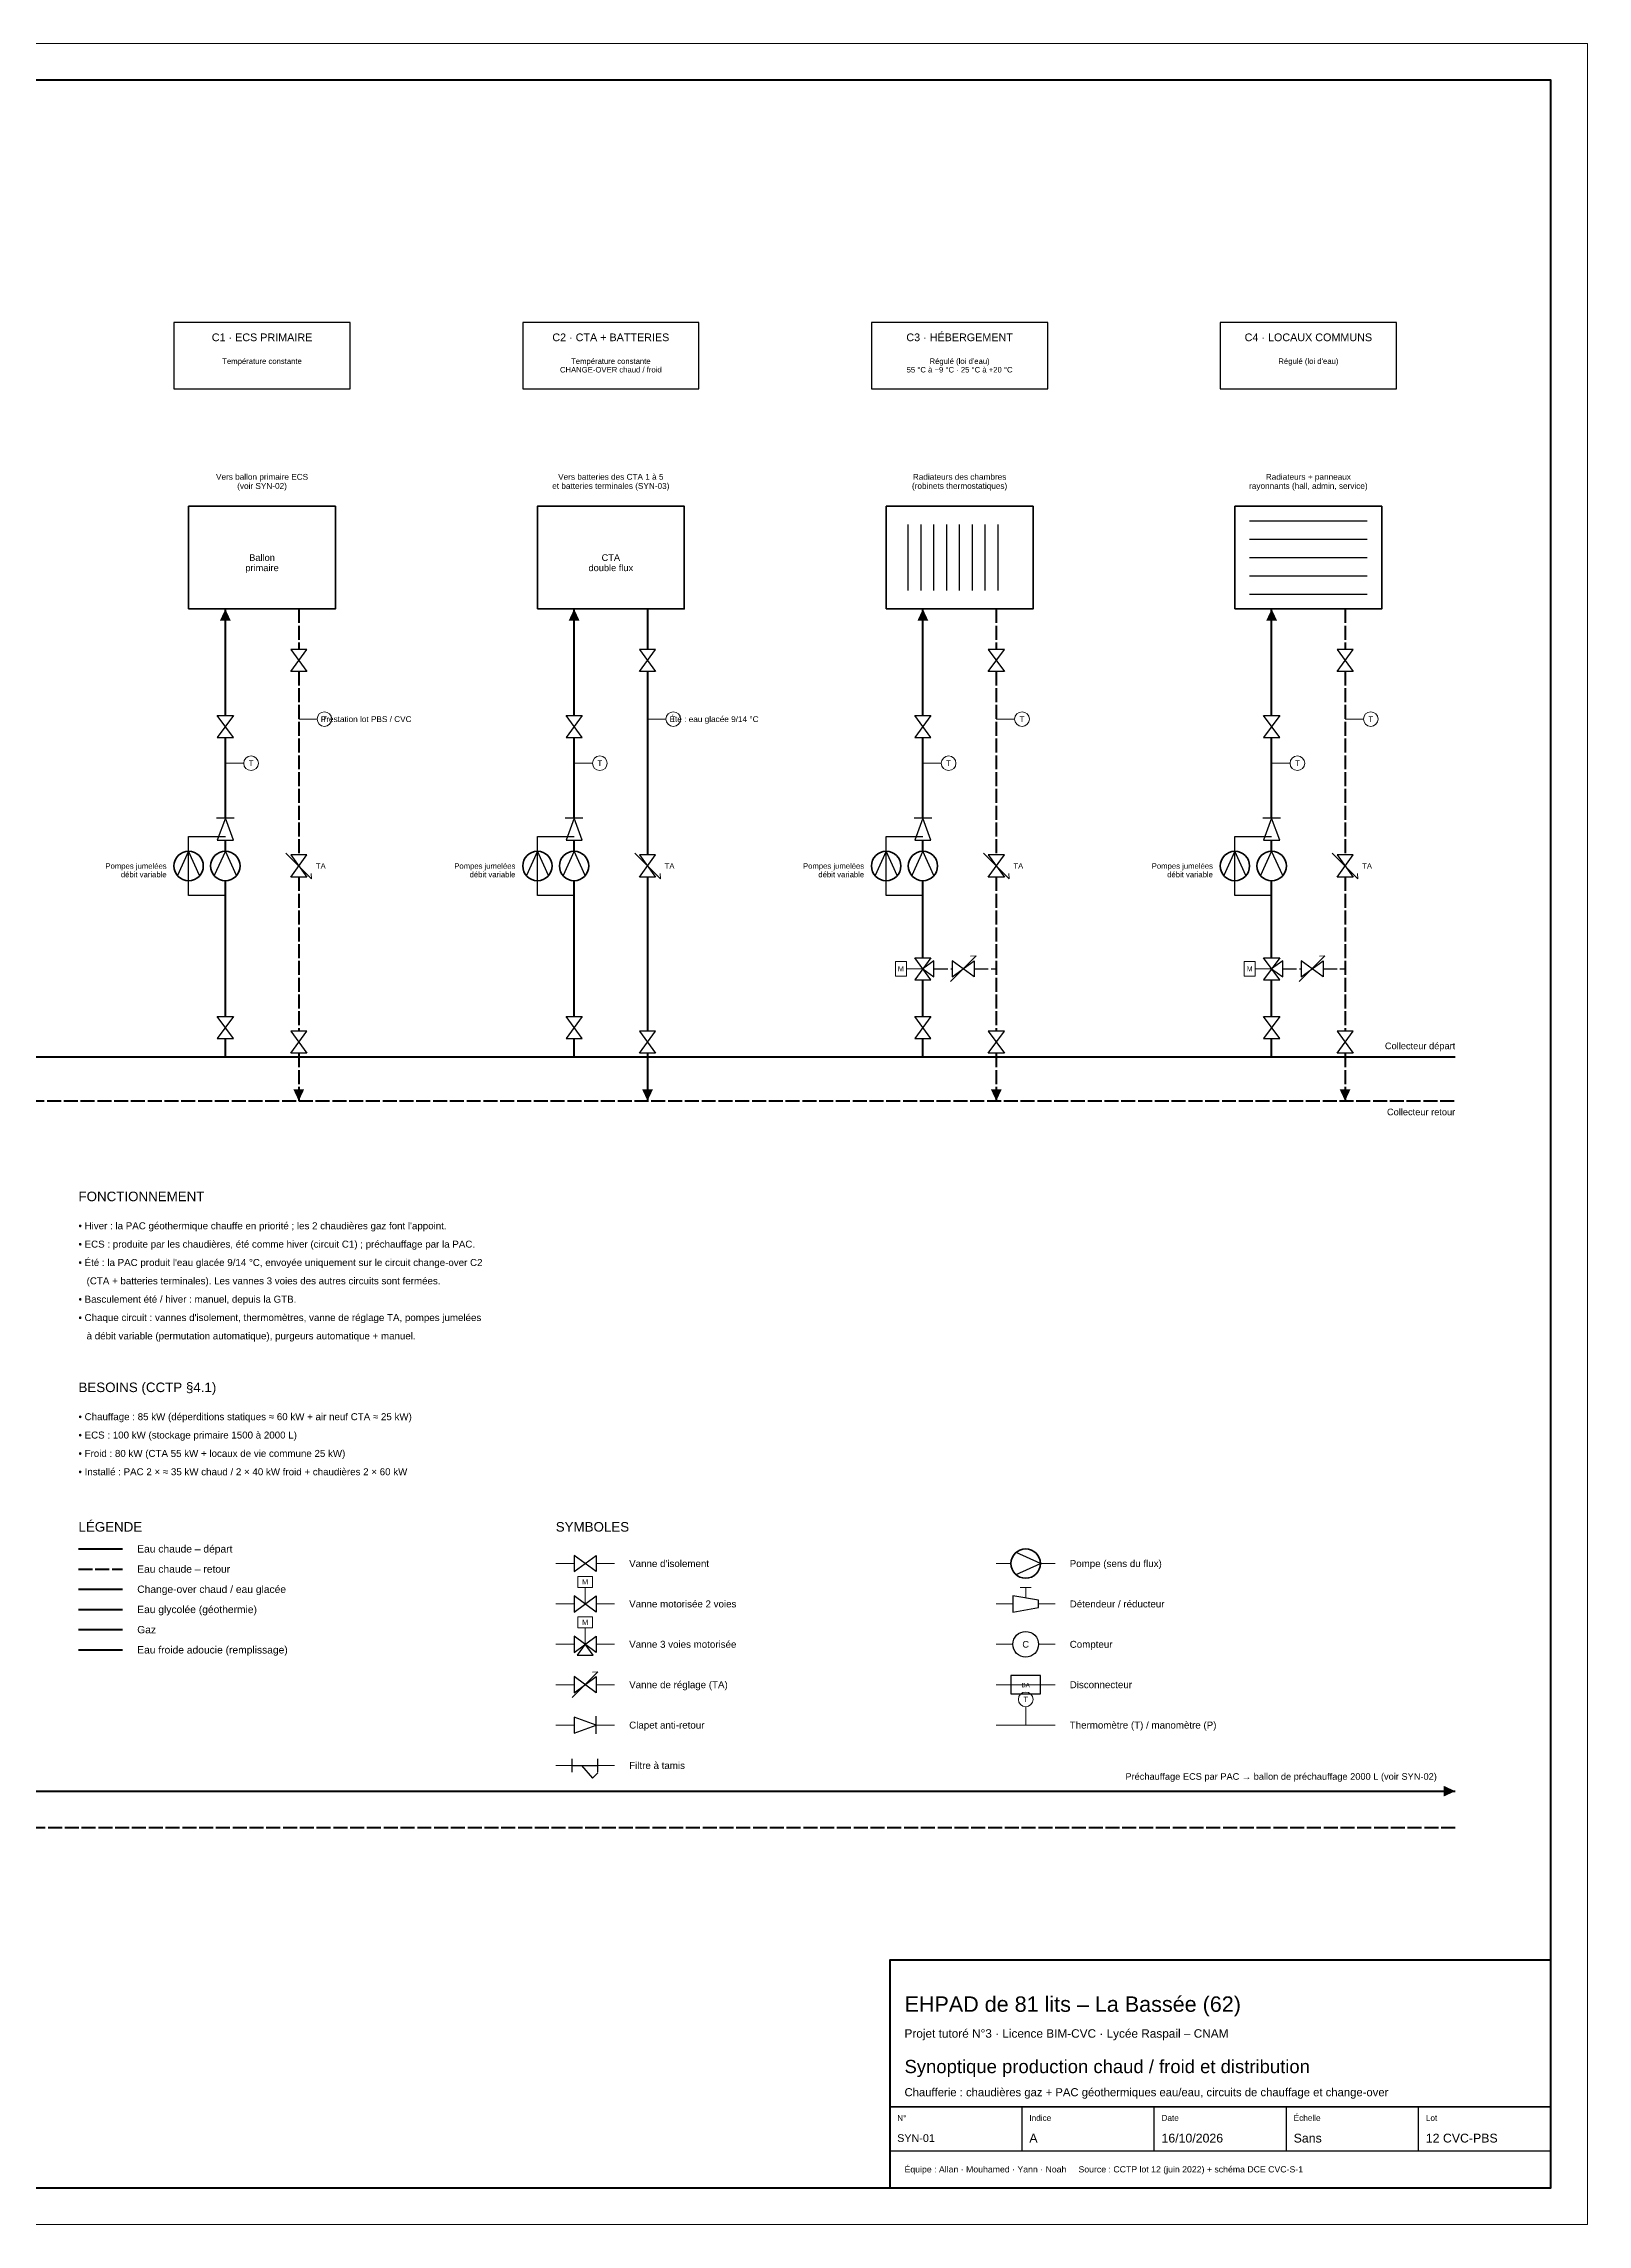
# Model space of a CAD drawing. Header units: millimetres. Extents: x 0 to 841, y 0 to 594.
# Drawn here: x 420 to 841, y 0 to 594 of the extents above; entities that cross this region are included whole.
import ezdxf
from ezdxf.enums import TextEntityAlignment as Align

# ---------------------------------------------------------------- set-up
doc = ezdxf.new("R2010")
doc.units = ezdxf.units.MM
doc.header["$LTSCALE"] = 3
doc.linetypes.add('DASHED', pattern=[1.524, 1.27, -0.254])
for name, color, linetype in [('CADRE', 7, 'Continuous'), ('CVC-ACCESSOIRE', 6, 'Continuous'), ('CVC-CH-ALLER', 1, 'Continuous'), ('CVC-CH-RETOUR', 5, 'DASHED'), ('CVC-EG-CHANGEOVER', 4, 'Continuous'), ('CVC-EQUIPEMENT', 7, 'Continuous'), ('CVC-GAZ', 2, 'Continuous'), ('CVC-GLYCOL', 3, 'Continuous'), ('CVC-TEXTE', 7, 'Continuous'), ('CVC-TEXTE-PUISS', 4, 'Continuous'), ('PBS-EF', 150, 'Continuous')]:
    doc.layers.add(name, color=color, linetype=linetype)
doc.styles.get("Standard").update_dxf_attribs({"font": 'arial.ttf'})

msp = doc.modelspace()

# ---------------------------------------------------------------- linework, layer by layer
at = {"layer": 'CADRE', "lineweight": 18}
msp.add_lwpolyline([(0, 0), (841, 0), (841, 594), (0, 594), (0, 0)], dxfattribs=at)
at = {"layer": 'CADRE', "lineweight": 70}
msp.add_lwpolyline([(10, 10), (831, 10), (831, 584), (10, 584), (10, 10)], dxfattribs=at)
at = {"layer": 'CADRE', "lineweight": 50}
msp.add_lwpolyline([(651, 10), (831, 10), (831, 72), (651, 72), (651, 10)], dxfattribs=at)
at = {"layer": 'CADRE', "lineweight": 35}
msp.add_lwpolyline([(651, 32), (831, 32)], dxfattribs=at)
at = {"layer": 'CADRE', "lineweight": 25}
for points in [[(687, 20), (687, 32)], [(723, 20), (723, 32)], [(759, 20), (759, 32)], [(795, 20), (795, 32)], [(651, 20), (831, 20)]]:
    msp.add_lwpolyline(points, dxfattribs=at)
at = {"layer": 'CVC-ACCESSOIRE', "lineweight": 25}
for points in [[(487.8, 429), (492.2, 423), (487.8, 423), (492.2, 429), (487.8, 429)], [(582.8, 429), (587.2, 423), (582.8, 423), (587.2, 429), (582.8, 429)], [(677.8, 429), (682.2, 423), (677.8, 423), (682.2, 429), (677.8, 429)], [(772.8, 429), (777.2, 423), (772.8, 423), (777.2, 429), (772.8, 429)], [(472.2, 405), (467.8, 411), (472.2, 411), (467.8, 405), (472.2, 405)], [(567.2, 405), (562.8, 411), (567.2, 411), (562.8, 405), (567.2, 405)], [(662.2, 405), (657.8, 411), (662.2, 411), (657.8, 405), (662.2, 405)], [(757.2, 405), (752.8, 411), (757.2, 411), (752.8, 405), (757.2, 405)], [(472.4, 383), (467.6, 383)], [(472.2, 377), (470, 383), (467.8, 377), (472.2, 377)], [(567.4, 383), (562.6, 383)], [(567.2, 377), (565, 383), (562.8, 377), (567.2, 377)], [(662.4, 383), (657.6, 383)], [(662.2, 377), (660, 383), (657.8, 377), (662.2, 377)], [(757.4, 383), (752.6, 383)], [(757.2, 377), (755, 383), (752.8, 377), (757.2, 377)], [(463, 367.4), (460, 374), (457, 367.4)], [(473, 367.4), (470, 374), (467, 367.4)], [(487.8, 373), (492.2, 367), (487.8, 367), (492.2, 373), (487.8, 373)], [(558, 367.4), (555, 374), (552, 367.4)], [(568, 367.4), (565, 374), (562, 367.4)], [(582.8, 373), (587.2, 367), (582.8, 367), (587.2, 373), (582.8, 373)], [(653, 367.4), (650, 374), (647, 367.4)], [(663, 367.4), (660, 374), (657, 367.4)], [(677.8, 373), (682.2, 367), (677.8, 367), (682.2, 373), (677.8, 373)], [(748, 367.4), (745, 374), (742, 367.4)], [(758, 367.4), (755, 374), (752, 367.4)], [(772.8, 373), (777.2, 367), (772.8, 367), (777.2, 373), (772.8, 373)], [(662.2, 339), (657.8, 345), (662.2, 345), (657.8, 339), (662.2, 339)], [(757.2, 339), (752.8, 345), (757.2, 345), (752.8, 339), (757.2, 339)], [(660, 342), (663, 339.8), (663, 344.2), (660, 342)], [(668, 339.8), (674, 344.2), (674, 339.8), (668, 344.2), (668, 339.8)], [(755, 342), (758, 339.8), (758, 344.2), (755, 342)], [(763, 339.8), (769, 344.2), (769, 339.8), (763, 344.2), (763, 339.8)], [(472.2, 323), (467.8, 329), (472.2, 329), (467.8, 323), (472.2, 323)], [(567.2, 323), (562.8, 329), (567.2, 329), (562.8, 323), (567.2, 323)], [(662.2, 323), (657.8, 329), (662.2, 329), (657.8, 323), (662.2, 323)], [(757.2, 323), (752.8, 329), (757.2, 329), (752.8, 323), (757.2, 323)], [(487.8, 325), (492.2, 319), (487.8, 319), (492.2, 325), (487.8, 325)], [(582.8, 325), (587.2, 319), (582.8, 319), (587.2, 325), (582.8, 325)], [(677.8, 325), (682.2, 319), (677.8, 319), (682.2, 325), (677.8, 325)], [(772.8, 325), (777.2, 319), (772.8, 319), (777.2, 325), (772.8, 325)], [(565, 177.8), (571, 182.2), (571, 177.8), (565, 182.2), (565, 177.8)], [(685.4, 177), (692, 180), (685.4, 183)], [(565, 166.8), (571, 171.2), (571, 166.8), (565, 171.2), (565, 166.8)], [(684.5, 166.8), (691.5, 168), (691.5, 170), (684.5, 171.2), (684.5, 166.8)], [(565, 155.8), (571, 160.2), (571, 155.8), (565, 160.2), (565, 155.8)], [(568, 158), (565.8, 155), (570.2, 155), (568, 158)], [(565, 144.8), (571, 149.2), (571, 144.8), (565, 149.2), (565, 144.8)], [(684, 144.5), (692, 144.5), (692, 149.5), (684, 149.5), (684, 144.5)], [(565, 133.8), (571, 136), (565, 138.2), (565, 133.8)], [(571, 133.6), (571, 138.4)], [(564.5, 123.2), (564.5, 126.8)], [(564.5, 125), (571.5, 125)], [(567, 125), (570, 121.5), (571.5, 123)], [(571.5, 123.2), (571.5, 126.8)]]:
    msp.add_lwpolyline(points, dxfattribs=at)
at = {"layer": 'CVC-ACCESSOIRE', "lineweight": 18}
for points in [[(490, 410), (495, 410)], [(585, 410), (590, 410)], [(680, 410), (685, 410)], [(775, 410), (780, 410)], [(470, 398), (475, 398)], [(565, 398), (570, 398)], [(660, 398), (665, 398)], [(755, 398), (760, 398)], [(486.5, 373.5), (493.5, 366.5)], [(581.5, 373.5), (588.5, 366.5)], [(676.5, 373.5), (683.5, 366.5)], [(771.5, 373.5), (778.5, 366.5)], [(493.5, 366.5), (493.4, 368)], [(588.5, 366.5), (588.4, 368)], [(683.5, 366.5), (683.4, 368)], [(778.5, 366.5), (778.4, 368)], [(667.5, 338.5), (674.5, 345.5)], [(674.5, 345.5), (673, 345.4)], [(762.5, 338.5), (769.5, 345.5)], [(769.5, 345.5), (768, 345.4)], [(655.5, 340), (655.5, 344), (652.5, 344), (652.5, 340), (655.5, 340)], [(660, 342), (655.5, 342)], [(750.5, 340), (750.5, 344), (747.5, 344), (747.5, 340), (750.5, 340)], [(755, 342), (750.5, 342)], [(566, 173.5), (570, 173.5), (570, 176.5), (566, 176.5), (566, 173.5)], [(568, 169), (568, 173.5)], [(686.5, 173.5), (689.5, 173.5)], [(688, 170.6), (688, 173.5)], [(566, 162.5), (570, 162.5), (570, 165.5), (566, 165.5), (566, 162.5)], [(568, 158), (568, 162.5)], [(564.5, 143.5), (571.5, 150.5)], [(571.5, 150.5), (570, 150.4)], [(684, 147), (692, 147)], [(688, 136), (688, 141)]]:
    msp.add_lwpolyline(points, dxfattribs=at)
for centre in [(497, 410), (592, 410), (687, 410), (782, 410), (477, 398), (572, 398), (667, 398), (762, 398), (688, 143)]:
    msp.add_circle(centre, 2, dxfattribs=at)
at = {"layer": 'CVC-ACCESSOIRE', "lineweight": 35}
for centre in [(460, 370), (470, 370), (555, 370), (565, 370), (650, 370), (660, 370), (745, 370), (755, 370), (688, 180)]:
    msp.add_circle(centre, 4, dxfattribs=at)
at = {"layer": 'CVC-ACCESSOIRE', "lineweight": 25}
msp.add_circle((688, 158), 3.5, dxfattribs=at)
at = {"layer": 'CVC-CH-ALLER', "lineweight": 40}
for points in [[(470, 411), (470, 440)], [(660, 411), (660, 440)], [(755, 411), (755, 440)], [(470, 383), (470, 405)], [(660, 383), (660, 405)], [(755, 383), (755, 405)], [(470, 374), (470, 377)], [(660, 374), (660, 377)], [(755, 374), (755, 377)], [(470, 329), (470, 366)], [(660, 345), (660, 366)], [(755, 345), (755, 366)], [(660, 329), (660, 339)], [(755, 329), (755, 339)], [(470, 318), (470, 323)], [(660, 318), (660, 323)], [(755, 318), (755, 323)], [(268, 118), (805, 118)]]:
    msp.add_lwpolyline(points, dxfattribs=at)
at = {"layer": 'CVC-CH-ALLER', "lineweight": 30}
for points in [[(470, 362), (460, 362), (460, 378), (470, 378)], [(660, 362), (650, 362), (650, 378), (660, 378)], [(755, 362), (745, 362), (745, 378), (755, 378)]]:
    msp.add_lwpolyline(points, dxfattribs=at)
at = {"layer": 'CVC-CH-ALLER', "lineweight": 60}
msp.add_lwpolyline([(355, 318), (805, 318)], dxfattribs=at)
at = {"layer": 'CVC-CH-ALLER', "lineweight": 50}
msp.add_lwpolyline([(430, 184), (442, 184)], dxfattribs=at)
at = {"layer": 'CVC-CH-ALLER'}
for points in [[(470, 440), (468.521, 436.828), (471.479, 436.828)], [(660, 440), (658.521, 436.828), (661.479, 436.828)], [(755, 440), (753.521, 436.828), (756.479, 436.828)], [(805, 118), (801.828, 119.479), (801.828, 116.521)]]:
    msp.add_solid(points, dxfattribs=at)
at = {"layer": 'CVC-CH-RETOUR', "lineweight": 40}
for points in [[(490, 440), (490, 429)], [(680, 440), (680, 429)], [(775, 440), (775, 429)], [(490, 423), (490, 373)], [(680, 423), (680, 373)], [(775, 423), (775, 373)], [(490, 367), (490, 325)], [(680, 367), (680, 325)], [(775, 367), (775, 325)], [(490, 319), (490, 306)], [(680, 319), (680, 306)], [(775, 319), (775, 306)], [(805, 108), (308, 108)]]:
    msp.add_lwpolyline(points, dxfattribs=at)
at = {"layer": 'CVC-CH-RETOUR', "lineweight": 25}
for points in [[(663, 342), (668, 342)], [(674, 342), (680, 342)], [(758, 342), (763, 342)], [(769, 342), (775, 342)]]:
    msp.add_lwpolyline(points, dxfattribs=at)
at = {"layer": 'CVC-CH-RETOUR', "lineweight": 60}
msp.add_lwpolyline([(362, 306), (805, 306)], dxfattribs=at)
at = {"layer": 'CVC-CH-RETOUR', "lineweight": 50}
msp.add_lwpolyline([(430, 178.5), (442, 178.5)], dxfattribs=at)
at = {"layer": 'CVC-CH-RETOUR'}
for points in [[(490, 306), (491.479, 309.172), (488.521, 309.172)], [(680, 306), (681.479, 309.172), (678.521, 309.172)], [(775, 306), (776.479, 309.172), (773.521, 309.172)]]:
    msp.add_solid(points, dxfattribs=at)
at = {"layer": 'CVC-EG-CHANGEOVER', "lineweight": 40}
for points in [[(565, 411), (565, 440)], [(585, 440), (585, 429)], [(585, 423), (585, 373)], [(565, 383), (565, 405)], [(565, 374), (565, 377)], [(565, 329), (565, 366)], [(585, 367), (585, 325)], [(565, 318), (565, 323)], [(585, 319), (585, 306)]]:
    msp.add_lwpolyline(points, dxfattribs=at)
at = {"layer": 'CVC-EG-CHANGEOVER', "lineweight": 30}
msp.add_lwpolyline([(565, 362), (555, 362), (555, 378), (565, 378)], dxfattribs=at)
at = {"layer": 'CVC-EG-CHANGEOVER', "lineweight": 50}
msp.add_lwpolyline([(430, 173), (442, 173)], dxfattribs=at)
at = {"layer": 'CVC-EG-CHANGEOVER'}
for points in [[(565, 440), (563.521, 436.828), (566.479, 436.828)], [(585, 306), (586.479, 309.172), (583.521, 309.172)]]:
    msp.add_solid(points, dxfattribs=at)
at = {"layer": 'CVC-EQUIPEMENT', "lineweight": 25}
for points in [[(456, 500), (504, 500), (504, 518), (456, 518), (456, 500)], [(551, 500), (599, 500), (599, 518), (551, 518), (551, 500)], [(646, 500), (694, 500), (694, 518), (646, 518), (646, 500)], [(741, 500), (789, 500), (789, 518), (741, 518), (741, 500)], [(749, 464), (781, 464)], [(656, 445), (656, 463)], [(659.5, 445), (659.5, 463)], [(663, 445), (663, 463)], [(666.5, 445), (666.5, 463)], [(670, 445), (670, 463)], [(673.5, 445), (673.5, 463)], [(677, 445), (677, 463)], [(680.5, 445), (680.5, 463)], [(749, 459), (781, 459)], [(749, 454), (781, 454)], [(749, 449), (781, 449)], [(749, 444), (781, 444)]]:
    msp.add_lwpolyline(points, dxfattribs=at)
at = {"layer": 'CVC-EQUIPEMENT', "lineweight": 35}
for points in [[(460, 440), (500, 440), (500, 468), (460, 468), (460, 440)], [(555, 440), (595, 440), (595, 468), (555, 468), (555, 440)], [(650, 440), (690, 440), (690, 468), (650, 468), (650, 440)], [(745, 440), (785, 440), (785, 468), (745, 468), (745, 440)]]:
    msp.add_lwpolyline(points, dxfattribs=at)
at = {"layer": 'CVC-GAZ', "lineweight": 50}
msp.add_lwpolyline([(430, 162), (442, 162)], dxfattribs=at)
at = {"layer": 'CVC-GLYCOL', "lineweight": 50}
msp.add_lwpolyline([(430, 167.5), (442, 167.5)], dxfattribs=at)
at = {"layer": 'CVC-TEXTE', "lineweight": 18}
for points in [[(560, 180), (565, 180)], [(571, 180), (576, 180)], [(680, 180), (684, 180)], [(692, 180), (696, 180)], [(560, 169), (565, 169)], [(571, 169), (576, 169)], [(680, 169), (684.5, 169)], [(691.5, 169), (696, 169)], [(560, 158), (565, 158)], [(571, 158), (576, 158)], [(680, 158), (684.5, 158)], [(691.5, 158), (696, 158)], [(560, 147), (565, 147)], [(571, 147), (576, 147)], [(680, 147), (684, 147)], [(692, 147), (696, 147)], [(560, 136), (565, 136)], [(571, 136), (576, 136)], [(680, 136), (696, 136)], [(560, 125), (564.5, 125)], [(571.5, 125), (576, 125)]]:
    msp.add_lwpolyline(points, dxfattribs=at)
at = {"layer": 'PBS-EF', "lineweight": 50}
msp.add_lwpolyline([(430, 156.5), (442, 156.5)], dxfattribs=at)

# ---------------------------------------------------------------- texts
at = {"layer": 'CVC-TEXTE'}
for s, height, p in [('C1 · ECS PRIMAIRE', 2.1, (480, 514)), ('C2 · CTA + BATTERIES', 2.1, (575, 514)), ('C3 · HÉBERGEMENT', 2.1, (670, 514)), ('C4 · LOCAUX COMMUNS', 2.1, (765, 514)), ('Température constante', 1.5, (480, 507.5)), ('CHANGE-OVER chaud / froid', 1.5, (575, 505.175)), ('Température constante', 1.5, (575, 507.5)), ('55 °C à −9 °C · 25 °C à +20 °C', 1.5, (670, 505.175)), ("Régulé (loi d'eau)", 1.5, (670, 507.5)), ("Régulé (loi d'eau)", 1.5, (765, 507.5)), ('Vers ballon primaire ECS', 1.6, (480, 476)), ('Vers batteries des CTA 1 à 5', 1.6, (575, 476)), ('Radiateurs des chambres', 1.6, (670, 476)), ('Radiateurs + panneaux', 1.6, (765, 476)), ('(voir SYN-02)', 1.6, (480, 473.52)), ('et batteries terminales (SYN-03)', 1.6, (575, 473.52)), ('(robinets thermostatiques)', 1.6, (670, 473.52)), ('rayonnants (hall, admin, service)', 1.6, (765, 473.52)), ('primaire', 1.8, (480, 451.21)), ('Ballon', 1.8, (480, 454)), ('double flux', 1.8, (575, 451.21)), ('CTA', 1.8, (575, 454)), ('T', 1.5, (497, 410)), ('T', 1.5, (592, 410)), ('T', 1.5, (687, 410)), ('T', 1.5, (782, 410)), ('T', 1.5, (477, 398)), ('T', 1.5, (572, 398)), ('T', 1.5, (667, 398)), ('T', 1.5, (762, 398)), ('TA', 1.5, (496, 370)), ('TA', 1.5, (591, 370)), ('TA', 1.5, (686, 370)), ('TA', 1.5, (781, 370)), ('M', 1.4, (654, 342)), ('M', 1.4, (749, 342)), ('M', 1.4, (568, 175)), ('M', 1.4, (568, 164)), ('C', 1.8, (688, 158)), ('BA', 1.2, (688, 146.9)), ('T', 1.5, (688, 143))]:
    msp.add_text(s, height=height, dxfattribs=at).set_placement(p, align=Align.MIDDLE_CENTER)
for s, height, p in [('Pompes jumelées', 1.5, (454, 370)), ('débit variable', 1.5, (454, 367.675)), ('Pompes jumelées', 1.5, (549, 370)), ('débit variable', 1.5, (549, 367.675)), ('Pompes jumelées', 1.5, (644, 370)), ('débit variable', 1.5, (644, 367.675)), ('Pompes jumelées', 1.5, (739, 370)), ('débit variable', 1.5, (739, 367.675)), ('Collecteur départ', 1.8, (805, 321)), ('Collecteur retour', 1.8, (805, 303)), ('Préchauffage ECS par PAC → ballon de préchauffage 2000 L (voir SYN-02)', 1.8, (800, 122))]:
    msp.add_text(s, height=height, dxfattribs=at).set_placement(p, align=Align.MIDDLE_RIGHT)
for s, height, p in [('FONCTIONNEMENT', 2.6, (430, 280)), ("• Hiver : la PAC géothermique chauffe en priorité ; les 2 chaudières gaz font l'appoint.", 1.9, (430, 272)), ('• ECS : produite par les chaudières, été comme hiver (circuit C1) ; préchauffage par la PAC.', 1.9, (430, 267)), ("• Été : la PAC produit l'eau glacée 9/14 °C, envoyée uniquement sur le circuit change-over C2", 1.9, (430, 262)), ('   (CTA + batteries terminales). Les vannes 3 voies des autres circuits sont fermées.', 1.9, (430, 257)), ('• Basculement été / hiver : manuel, depuis la GTB.', 1.9, (430, 252)), ("• Chaque circuit : vannes d'isolement, thermomètres, vanne de réglage TA, pompes jumelées", 1.9, (430, 247)), ('   à débit variable (permutation automatique), purgeurs automatique + manuel.', 1.9, (430, 242)), ('BESOINS (CCTP §4.1)', 2.6, (430, 228)), ('• Chauffage : 85 kW (déperditions statiques ≈ 60 kW + air neuf CTA ≈ 25 kW)', 1.9, (430, 220)), ('• ECS : 100 kW (stockage primaire 1500 à 2000 L)', 1.9, (430, 215)), ('• Froid : 80 kW (CTA 55 kW + locaux de vie commune 25 kW)', 1.9, (430, 210)), ('• Installé : PAC 2 × ≈ 35 kW chaud / 2 × 40 kW froid + chaudières 2 × 60 kW', 1.9, (430, 205)), ('LÉGENDE', 2.6, (430, 190)), ('SYMBOLES', 2.6, (560, 190)), ('Eau chaude – départ', 2, (446, 184)), ('Eau chaude – retour', 2, (446, 178.5)), ("Vanne d'isolement", 1.9, (580, 180)), ('Pompe (sens du flux)', 1.9, (700, 180)), ('Change-over chaud / eau glacée', 2, (446, 173)), ('Eau glycolée (géothermie)', 2, (446, 167.5)), ('Vanne motorisée 2 voies', 1.9, (580, 169)), ('Détendeur / réducteur', 1.9, (700, 169)), ('Gaz', 2, (446, 162)), ('Eau froide adoucie (remplissage)', 2, (446, 156.5)), ('Vanne 3 voies motorisée', 1.9, (580, 158)), ('Compteur', 1.9, (700, 158)), ('Vanne de réglage (TA)', 1.9, (580, 147)), ('Disconnecteur', 1.9, (700, 147)), ('Clapet anti-retour', 1.9, (580, 136)), ('Thermomètre (T) / manomètre (P)', 1.9, (700, 136)), ('Filtre à tamis', 1.9, (580, 125)), ('EHPAD de 81 lits – La Bassée (62)', 4.2, (655, 60)), ('Projet tutoré N°3 · Licence BIM-CVC · Lycée Raspail – CNAM', 2.3, (655, 52)), ('Synoptique production chaud / froid et distribution', 3.6, (655, 43)), ('Chaufferie : chaudières gaz + PAC géothermiques eau/eau, circuits de chauffage et change-over', 2.2, (655, 36)), ('N°', 1.6, (653, 29)), ('Indice', 1.6, (689, 29)), ('Date', 1.6, (725, 29)), ('Échelle', 1.6, (761, 29)), ('Lot', 1.6, (797, 29)), ('SYN-01', 2.1, (653, 23.5)), ('A', 2.4, (689, 23.5)), ('16/10/2026', 2.4, (725, 23.5)), ('Sans', 2.4, (761, 23.5)), ('12 CVC-PBS', 2.4, (797, 23.5)), ('Équipe : Allan · Mouhamed · Yann · Noah     Source : CCTP lot 12 (juin 2022) + schéma DCE CVC-S-1', 1.7, (655, 15))]:
    msp.add_text(s, height=height, dxfattribs=at).set_placement(p, align=Align.MIDDLE_LEFT)
at = {"layer": 'CVC-TEXTE-PUISS'}
for s, p in [('Prestation lot PBS / CVC', (496, 410)), ('Été : eau glacée 9/14 °C', (591, 410))]:
    msp.add_text(s, height=1.6, dxfattribs=at).set_placement(p, align=Align.MIDDLE_LEFT)

doc.saveas('drawing.dxf')
